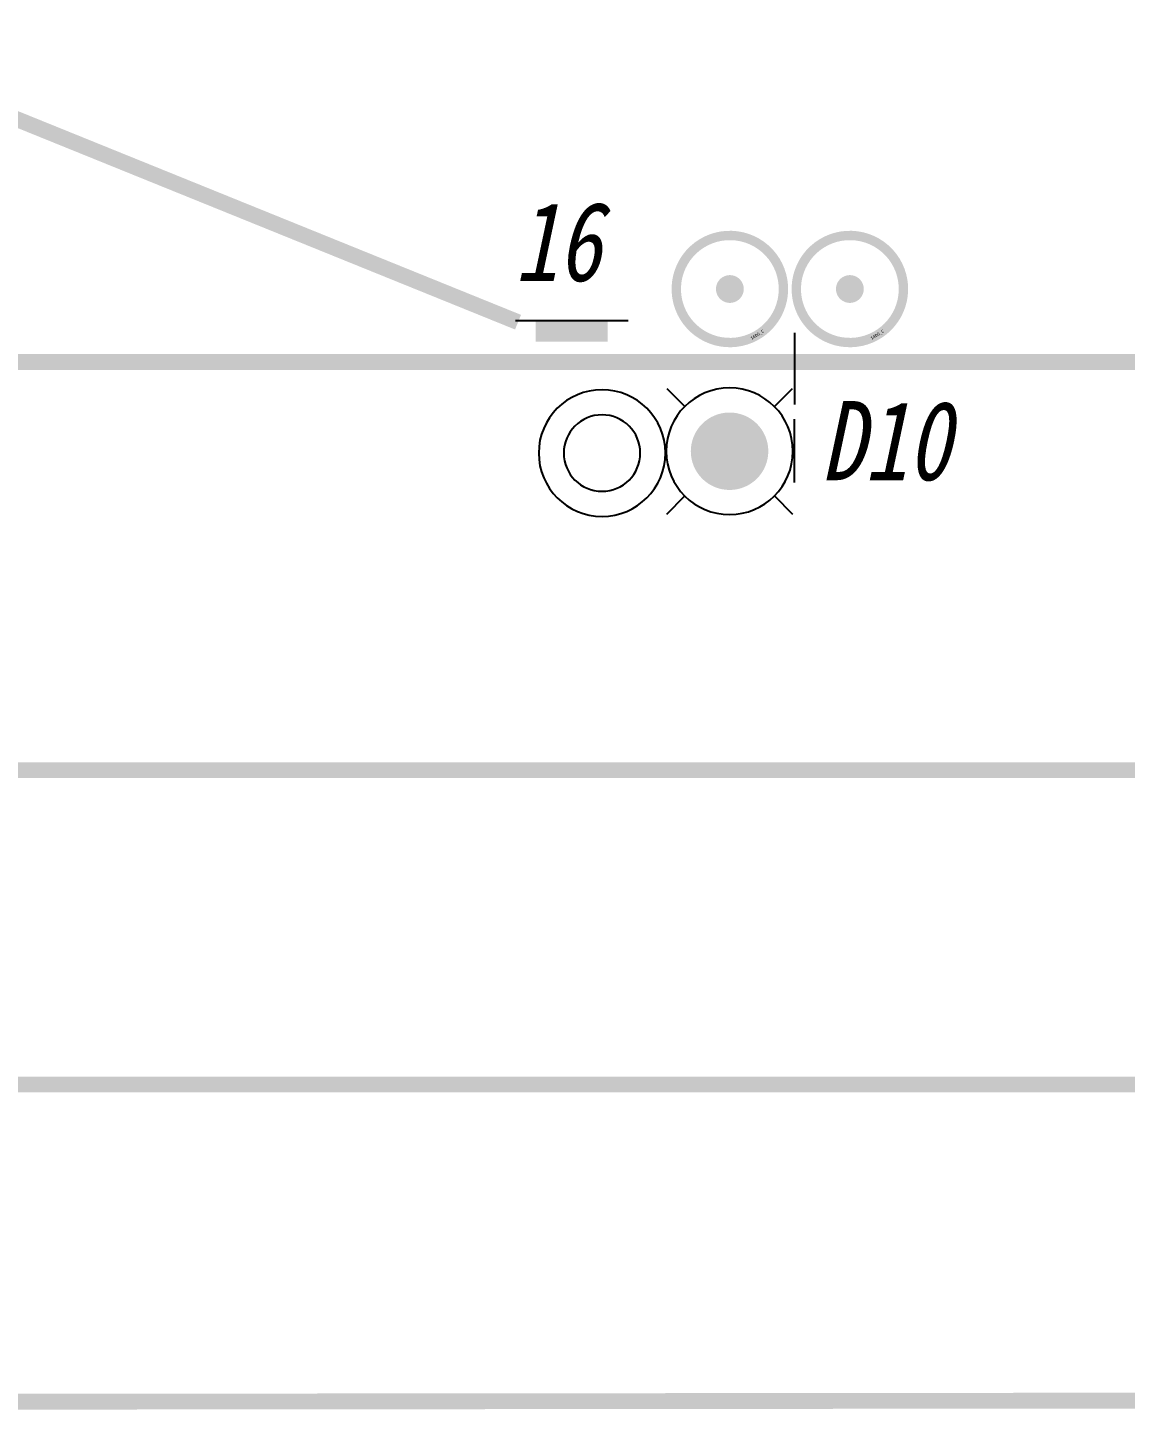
# Model space of a CAD drawing. Header units: millimetres. Extents: x 161 to 2634, y 181 to 396.
# Drawn here: x 1698.19 to 1732.84, y 258.86 to 302.75 of the extents above; entities that cross this region are included whole.
import ezdxf

# ---------------------------------------------------------------- set-up
doc = ezdxf.new("R2010")
doc.units = ezdxf.units.MM
for name, color, linetype in [('VECT', 7, 'Continuous'), ('信号机', 7, 'Continuous'), ('轨道电路', 7, 'Continuous'), ('道岔', 7, 'Continuous')]:
    doc.layers.add(name, color=color, linetype=linetype)
doc.styles.get("Standard").update_dxf_attribs({"font": 'simsunb.ttf'})
doc.styles.add('TEXT', font='simsunb.ttf', dxfattribs={"width": 0.6, "oblique": 12, "height": 2})

# ---------------------------------------------------------------- blocks, each defined once
blk = doc.blocks.new('调车信号机')
at = {"layer": '信号机', "color": 5}
for p, q in [((0.64, 1.402), (0.069, 1.971)), ((4.04, 1.971), (3.47, 1.402)), ((0.64, -1.424), (0.069, -1.994)), ((4.04, -1.994), (3.47, -1.424))]:
    blk.add_line(p, q, dxfattribs=at)
at = {"layer": '信号机', "color": 7}
blk.add_line((0, -1), (0, 1), dxfattribs=at)
at = {"layer": '信号机', "color": 5, "const_width": 1.224}
blk.add_lwpolyline([(2.666, -0.011, -1), (1.443, -0.011, -1)], format="xyb", close=True, dxfattribs=at)
at = {"layer": '信号机', "color": 5}
blk.add_circle((2.055, -0.011), 2, dxfattribs=at)
at = {"layer": '信号机', "color": 7}
for radius in [2, 1.208]:
    blk.add_circle((6.081, -0.069), radius, dxfattribs=at)
at = {"layer": '信号机', "color": 5, "flags": 1}
for tag, p in [('LX', (1.986, -0.121)), ('FX', (1.578, -0.6)), ('BX', (2.322, -0.6))]:
    blk.add_attdef(tag, p, '', height=0.001, dxfattribs=at)
blk = doc.blocks.new('道岔')
at = {"layer": '道岔', "color": 1}
blk.add_line((3.555, 0), (0, 0), dxfattribs=at)
at = {"layer": '道岔', "color": 1, "const_width": 0.66}
blk.add_lwpolyline([(0.636, -0.331), (2.91, -0.331)], dxfattribs=at)
at = {"layer": '道岔', "color": 1, "flags": 1}
for tag, p in [('PARA', (0.71, -0.267)), ('DNUM', (1.382, -0.247)), ('NUM', (2.044, -0.257)), ('ZZJ', (0.731, -0.593)), ('DATE', (1.199, -0.603)), ('DIRECT', (2.135, -0.593))]:
    blk.add_attdef(tag, p, '', height=0.142, dxfattribs=at)
blk = doc.blocks.new('站内_C')
at = {"color": 7, "const_width": 0.296}
blk.add_lwpolyline([(-1.692, 0, 1), (1.692, 0, 1)], format="xyb", close=True, dxfattribs=at)
at = {"color": 1, "const_width": 0.439}
blk.add_lwpolyline([(-0.219, 0, 1), (0.219, 0, 1)], format="xyb", close=True, dxfattribs=at)
at = {"color": 7}
blk.add_attdef('NAME', (-0.251, -1.732), '', height=0.1, dxfattribs=at)

msp = doc.modelspace()

# ---------------------------------------------------------------- linework, layer by layer
at = {"const_width": 0.5}
for points in [[(1713.671, 293.45), (1691.339, 302.5)], [(1679.979, 292.19), (1722.397, 292.19)], [(1722.397, 292.19), (1810.256, 292.19)], [(1398.072, 279.295), (1739.614, 279.295)], [(1447.941, 269.366), (1748.39, 269.366)], [(1447.941, 259.107), (1748.39, 259.395)]]:
    msp.add_lwpolyline(points, dxfattribs=at)
at = {"layer": 'VECT', "color": 7}
msp.add_lwpolyline([(1722.397, 293.117), (1722.398, 290.852)], dxfattribs=at)

# ---------------------------------------------------------------- block references
at = {"layer": '信号机'}
msp.add_blockref('道岔', (1713.588, 293.492), dxfattribs=at)
at = {"layer": '信号机', "xscale": -1}
msp.add_blockref('调车信号机', (1722.404, 289.384), dxfattribs=at)
at = {"layer": '轨道电路', "color": 50}
ref = msp.add_blockref('站内_C', (1720.359, 294.498), dxfattribs=dict(at, rotation=31.56412943843399))
ref.add_attrib('NAME', '16DG_C', (1721.051, 292.891), dxfattribs={"color": 7, "height": 0.1, "rotation": 31.5641})
ref = msp.add_blockref('站内_C', (1724.148, 294.498), dxfattribs=dict(at, rotation=31.56412943843399))
ref.add_attrib('NAME', '14DG_C', (1724.84, 292.891), dxfattribs={"color": 7, "height": 0.1, "rotation": 31.5641})

# ---------------------------------------------------------------- texts
at = {"color": 7, "style": 'TEXT', "oblique": 12, "width": 0.8}
msp.add_text('16', height=2.5, dxfattribs=at).set_placement((1713.562, 294.747))
at = {"layer": 'VECT', "color": 7, "style": 'TEXT', "oblique": 12, "width": 0.8}
msp.add_text('D10', height=2.5, dxfattribs=at).set_placement((1723.24, 288.458))

doc.saveas('drawing.dxf')
